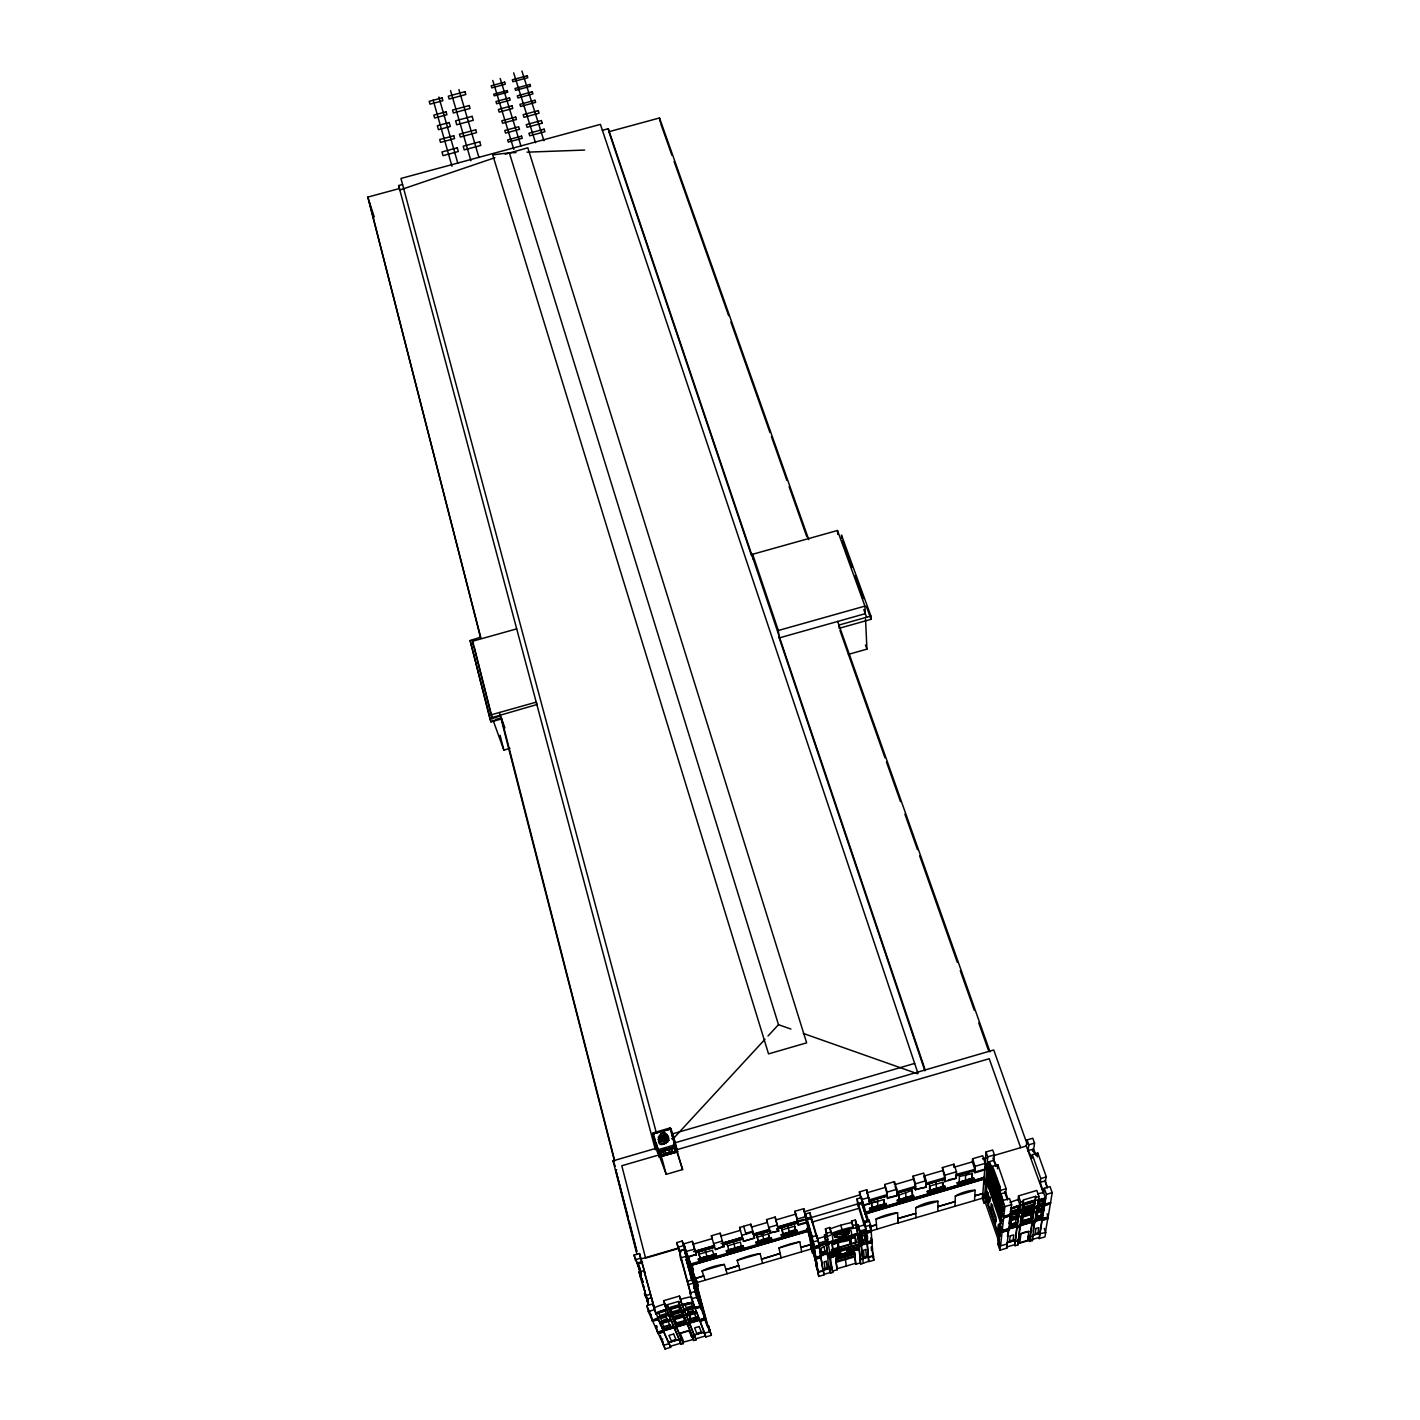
<?xml version="1.0" encoding="UTF-8"?>
<svg xmlns="http://www.w3.org/2000/svg" width="1420" height="1420" viewBox="0 0 1420 1420"><rect width="100%" height="100%" fill="white"/><g stroke="black" fill="none" stroke-linecap="round" stroke-linejoin="round"><path stroke-width="1.5" d="M927.242 1191.416L944.85 1186.232L927.242 1191.416L927.58 1192.694L945.205 1187.297L927.58 1192.694M929.976 1186.002L929.958 1191.557L942.915 1187.759L943.04 1182.168L929.976 1186.002L929.603 1184.83L929.567 1190.386L942.543 1186.587L942.614 1182.86M936.135 1182.913L936.437 1189.658M985.711 1184.014L983.971 1178.919L982.853 1193.439L974.741 1195.818L982.711 1193.723L982.356 1198.231L974.51 1200.539L975.096 1190.28L955.323 1196.084L955.003 1206.272L937.857 1211.313L937.928 1201.284A14.094 3.585 -17.5 0 0 915.722 1207.799L915.953 1217.756L898.079 1223.01L897.582 1212.769L876.016 1219.106L876.814 1229.258L870.779 1231.033M944.797 1178.245L942.347 1167.595L953.938 1164.205L956.494 1171.784L956.228 1178.281L944.708 1181.671L944.513 1179.132L925.946 1184.582L944.513 1179.132M944.548 1181.191L944.637 1177.766L926.018 1183.233L926.035 1186.641M944.708 1181.671L944.868 1175.192L942.347 1167.595M953.938 1164.205L953.832 1167.293L972.398 1161.862L972.576 1158.738L982.729 1155.756L986.793 1168.429L985.711 1182.15L987.557 1181.618C987.237 1159.856 992.296 1187.652 990.823 1191.167C993.609 1180.677 984.699 1172.228 989.19 1161.72L993.929 1160.318L994.408 1154.886L992.722 1150.005L986.03 1151.957L985.214 1162.572L986.882 1167.418L988.764 1166.85L992.119 1176.63L988.533 1167.311L986.563 1168.891L988.533 1167.311M956.068 1177.819L956.21 1174.375L974.848 1169.423M957.293 1182.824L973.623 1177.801L973.96 1179.079L957.63 1183.872L957.293 1182.824L973.623 1177.801M957.63 1183.872L957.293 1182.594M959.405 1177.357L959.157 1182.984L971.883 1179.257L972.221 1173.612L959.121 1176.541M968.742 1173.719L965.529 1174.659L965.511 1181.12M971.937 1172.778L971.883 1179.257M973.96 1179.079L957.648 1183.641M974.475 1172.405L974.883 1165.856L972.576 1158.738M985.214 1166.388L984.947 1169.849L974.635 1172.884L974.883 1165.856M985.835 1182.505L984.078 1177.393L985.32 1163.317L975.061 1166.335M985.48 1182.594L987.326 1182.061L987.202 1183.588L985.373 1184.12L983.74 1177.482L983.705 1179.257L865.135 1214.064M998.988 1237.157L985.693 1198.125L985.32 1202.598L983.989 1202.988L982.853 1193.439M986.882 1167.418L987.716 1156.856L986.03 1151.957M985.906 1197.681L987.095 1183.233L985.586 1183.677L984.45 1198.107L985.906 1197.681L999.343 1237.069M987.202 1180.18L988.125 1179.913L987.202 1180.18L990.823 1191.167M987.876 1173.559L987.947 1172.601M988.409 1166.956L986.793 1168.429M986.616 1198.178L987.166 1191.522L989.243 1197.628L988.675 1204.231L986.616 1198.178L987.752 1197.841L988.16 1192.853M992.544 1181.795L990.911 1182.274L990.432 1187.741L988.32 1181.564L988.781 1176.062M989.19 1171.163L991.107 1179.984L991.337 1177.411M989.491 1167.453L989.793 1163.85L991.959 1170.133L991.657 1173.719L989.491 1167.453L992.083 1166.69M989.829 1187.883L992.065 1187.262L989.935 1181.085L990.414 1175.582M988.444 1168.341C991.604 1169.175 991.195 1188.309 991.888 1179.097M991.764 1176.736L992.686 1166.281L997.834 1164.773L1006.141 1188.735L1005.733 1192.481A17.484 1.864 72.4 0 1 1007.756 1198.782M992.119 1176.63L992.686 1170.204A14.129 1.491 72.5 0 0 989.19 1161.72M990.006 1201.693L990.397 1197.291L989.243 1197.628M993.538 1168.784L1000.301 1187.244L998.934 1197.557L992.615 1179.204L992.686 1166.281M992.917 1180.215C989.491 1190.404 1002.662 1201.302 997.497 1211.739L991.373 1193.847L992.438 1185.718M992.26 1187.723L991.373 1193.847M999.289 1197.45L992.97 1179.115L993.201 1172.618M990.645 1210L991.231 1203.45L996.023 1217.49L995.402 1223.933L990.645 1210L992.243 1209.538L992.633 1205.154M997.852 1211.65L991.355 1192.321L992.296 1192.054L997.816 1208.491M993.237 1182.878L993.006 1185.487L999.023 1202.136L998.473 1207.461M993.556 1179.274L993.876 1175.707L999.201 1191.131L998.846 1194.646L993.556 1179.274L996.858 1178.298M999.023 1202.136L997.834 1202.474L997.319 1207.816L992.456 1193.617L992.935 1188.185M997.781 1205.438L993.609 1193.279L993.947 1189.658M997.461 1168.802L997.834 1164.773M996.911 1208.526L997.852 1208.26L992.296 1192.054M998.242 1200.752L998.491 1198.196M997.497 1211.739L998.278 1203.876L992.083 1185.824M992.562 1180.322C995.917 1179.736 1000.035 1215.609 999.023 1199.864M998.934 1197.557L1000.301 1187.244M1001.668 1223.916L998.455 1214.526L999.591 1206.574M1000.709 1204.568L1000.443 1207.16L1003.78 1216.585L1019.063 1211.153L1010.401 1213.709L1010.649 1215.769L1003.638 1217.827C999.716 1212.361 996.396 1187.777 1003.407 1210.727M999.786 1201.302L1003.053 1210.834C998.97 1203.361 1001.526 1195.107 999.946 1187.333M999.396 1208.544L998.455 1214.526M1003.745 1217.792L999.68 1205.687L999.982 1202.705M1003.514 1209.751L1000.283 1200.326L1000.922 1193.883L1005.733 1192.481M999.716 1236.589L997.692 1230.661L998.349 1224.271L1000.39 1230.235L999.716 1236.589L1000.851 1236.252M999.485 1213.337L998.58 1213.39L1001.153 1221.182L1002.076 1220.916L999.485 1213.337L998.544 1213.603M1001.739 1220.703L999.662 1214.668L1000.212 1209.379M1003.177 1207.213L1001.064 1201.089L1001.419 1197.61L1003.532 1203.769M1000.177 1234.282L998.828 1230.323L999.502 1223.933M1019.88 1225.549L1018.033 1244.825L1014.981 1245.731L1015.176 1240.423L1006.975 1242.837L1006.833 1248.127L999.893 1250.186L997.763 1243.92L998.207 1239.66L999.698 1239.216M1020.572 1225.14L1017.43 1226.063L1018.175 1217.206L1017.164 1224.963L1008.661 1227.466L1008.945 1230.217L1002.058 1232.24L1000.142 1224.359M1000.07 1226.046L998.633 1239.784L1000.621 1245.606L1004.863 1206.592L1002.751 1200.486L1000.23 1224.59M1001.153 1221.182L1002.112 1220.685L999.502 1213.106M999.893 1250.186L1000.355 1245.944L985.32 1202.598M1007.472 1236.767L1008.377 1228.939L1008.945 1230.217M1008.999 1223.632L1009.46 1219.762M1010.081 1214.473L1018.85 1211.899L1019.311 1213.212L1022.276 1212.343L1021.814 1211.011L1034.044 1207.426L1034.505 1208.739L1037.363 1207.905L1038.996 1196.545L1036.848 1190.457L1018.548 1195.853L1020.66 1201.941L1018.655 1217.401L1009.939 1219.975L1009.904 1215.946M1010.277 1211.881L1011.075 1208.367A28.613 6.887 -18 0 1 1020.021 1205.172L1019.933 1205.846M1006.833 1248.127L1006.975 1242.837M1010.401 1213.709L1010.454 1215.555L1003.674 1217.561M1010.951 1208.402L1010.987 1209.13A19.773 4.775 -18 0 1 1020.075 1205.793M1010.454 1214.615L1011.626 1204.604L1009.514 1198.498L1001.064 1201.089M1008.75 1230.004L1007.135 1243.689L1006.78 1242.642L1015.211 1240.157L1017.128 1225.229M1008.928 1228.566L1010.561 1214.579M1011.2 1212.076L1011.306 1207.799L1011.2 1212.076L1018.229 1210.017L1018.672 1206.574L1011.608 1208.651M1010.135 1224.537L1016.454 1222.673L1010.135 1224.537L1010.401 1225.602L1016.755 1223.507L1010.401 1225.602M1011.075 1217.899L1011.253 1214.987L1011.075 1217.899L1016.631 1216.265L1016.827 1213.354L1013.117 1214.455M1010.543 1224.839L1011.164 1219.602L1010.667 1225.194L1015.46 1223.774L1016.116 1218.537L1011.288 1219.957M1018.548 1195.853L1018.069 1199.563L1020.181 1205.633M1016.631 1216.265L1016.827 1213.354M1018.229 1210.017L1018.371 1205.722M1047.179 1188.007A13.739 1.686 72.1 0 0 1045.049 1181.333L1046.327 1176.914L1037.807 1153.04L1032.304 1154.655L1040.789 1178.547L1040.203 1182.345A13.401 1.615 72.2 0 1 1043.451 1193.279L1026.287 1145.993L1027.068 1139.923L1032.802 1138.254L1034.541 1143.118L1033.352 1151.709M1018.655 1217.401L1018.85 1211.899M1014.981 1245.731L1015.211 1240.157M1015.566 1241.204L1017.164 1224.963M1028.009 1150.839L1028.808 1144.804L1027.068 1139.923M1020.341 1222.158L1021.122 1216.336L1020.447 1225.158M1021.903 1211.26L1022.702 1204.355A27.299 6.585 -18 0 1 1025.79 1203.308M1018.033 1244.825L1018.246 1239.518L1020.341 1238.897L1018.051 1239.323M1018.406 1240.37L1020.252 1226.614M1022.329 1211.118L1023.287 1199.971L1035.712 1196.314L1033.76 1212.964L1021.601 1216.532L1022.205 1212.094L1019.24 1212.982M1022.276 1212.343L1021.956 1210.035L1034.186 1206.432L1035.056 1200.734A27.299 6.585 -18 0 0 1032.003 1201.48M1023.447 1208.509L1023.518 1203.681L1023.447 1208.509L1033.334 1205.615L1033.867 1201.977L1023.944 1204.906M1000.035 1224.395L1002.218 1230.803L1016.986 1226.401L1017.323 1227.75L1020.447 1226.827L1020.163 1224.342L1032.162 1220.792M1021.672 1221.147L1031.612 1218.218L1021.672 1221.147L1021.938 1222.194L1031.879 1219.265L1031.612 1218.218M1021.938 1222.194L1031.914 1219.052M1023.518 1211.775L1023.163 1214.348L1032.02 1211.739L1032.393 1209.166L1023.518 1211.775L1023.181 1210.816M1022.897 1216.549L1022.187 1221.803L1022.737 1216.07L1031.559 1213.461M1027.654 1240.352L1028.843 1231.424L1020.927 1233.749L1019.826 1242.66L1027.654 1240.352L1028.115 1236.341L1029.784 1235.861L1030.157 1236.891M1033.103 1149.756A14.306 1.757 72.2 0 1 1035.198 1153.945A14.306 1.757 72.2 0 0 1032.997 1149.383L1028.062 1150.395A13.987 1.686 72.2 0 1 1031.772 1158.56L1032.304 1154.655M1037.239 1156.945L1037.807 1153.04M1031.31 1215.218L1030.956 1219.212L1031.736 1213.94M1044.232 1228.389L1045.706 1232.56L1032.535 1235.045L1032.429 1240.565L1029.482 1241.453L1033.245 1212.769M1033.76 1212.964L1034.044 1207.426M1022.915 1204.959A27.299 6.567 -18 0 1 1035.269 1201.338L1035.712 1196.314M1029.482 1241.453L1033.618 1213.834L1021.495 1217.419M1034.505 1208.739L1034.186 1206.432M1034.861 1207.444L1035.003 1206.467M1035.144 1208.278L1035.304 1207.302M1033.139 1231.087L1034.665 1221.2L1032.908 1236.092M1035.269 1220.792L1036.085 1211.917L1035.269 1220.792L1032.34 1221.661L1032.074 1220.561L1020.075 1224.093M1043.043 1198.551A15.141 3.656 -18.1 0 1 1045.226 1198.214L1043.86 1209.982L1036.6 1212.112L1036.671 1208.065M1037.345 1203.663L1038.783 1199.776A25.027 6.035 -18.1 0 1 1045.581 1198.267L1043.558 1192.569L1044.25 1188.292L1050.037 1186.587L1052.202 1192.658L1048.12 1217.277M1032.429 1240.565L1032.731 1235.24L1039.511 1233.234M1031.825 1222.301L1032.198 1223.348L1035.233 1222.46L1035.091 1219.94L1042.014 1217.899M1037.7 1200.663A15.141 3.656 -18.1 0 1 1045.475 1198.924L1037.008 1200.291L1038.428 1200.273M1036.6 1212.112L1037.292 1207.657L1034.434 1208.491M1035.233 1222.46L1035.091 1219.94M1036.227 1216.851L1041.943 1215.165L1036.227 1216.851L1036.476 1217.916L1042.209 1216.23L1041.943 1215.165M1038.286 1204.142L1038.854 1200.468L1044.108 1198.924L1043.522 1202.598L1038.286 1204.142L1037.7 1202.456L1042.919 1200.912L1043.522 1202.598M1036.476 1217.916L1042.244 1215.999M1037.523 1211.58L1036.902 1217.455L1037.736 1212.183C1046.7 1204.107 1037.736 1225.282 1041.836 1210.958M1038.854 1207.266L1042.528 1206.183L1042.102 1208.757L1038.446 1209.84L1038.677 1206.787M1045.173 1181.298L1045.244 1180.872A13.401 1.651 72.1 0 1 1047.356 1187.439M1042.102 1208.757L1042.351 1205.704M1044.091 1204.462L1044.25 1203.468M1045.706 1232.56L1044.96 1236.873L1039.174 1238.577L1043.327 1209.787M1039.174 1238.577L1046.416 1194.362L1044.25 1188.292M668.856 1140.331C662.128 1116.067 649.561 1157.211 668.856 1140.331A5.84 1.455 18.5 0 0 663.104 1137.58A5.857 0.923 41.2 0 0 659.27 1135.414M1045.404 1232.4L1047.782 1218.502L1042.067 1220.188M1047.161 1213.834L1048.102 1218.662L1042.156 1220.419L1041.694 1219.123M663.016 1133.355L664.028 1144.307M673.612 1138.307L764.99 1039.28M767.989 1036.032L778.479 1024.672L509.336 152.81L492.704 154.869L768.539 1053.889L806.649 1042.848L527.832 147.786L505.2 154.212M847.172 1232.365L842.255 1234.761M842.521 1234.548L846.817 1232.329M399.819 190.014L494.87 157.726M501.615 718.91L491 721.892L490.024 719.212L470.127 640.526L480.439 637.26L367.798 197.114L399.535 188.505L398.647 185.559L402.57 184.493M490.024 719.212L500.55 715.875L504.881 727.874M1038.304 1199.9L1037.345 1200.202L1038.197 1200.557M864.922 1239.411L865.259 1240.494L864.46 1234.175L864.922 1239.411L862.472 1240.139L861.976 1234.903L862.81 1241.204M821.807 1252.582L825.641 1251.233L825.89 1252.156L822.02 1253.292L821.772 1252.369L822.02 1253.292M856.846 1242.038L831.446 1249.511L831.729 1250.558L856.863 1242.269M865.916 1239.376L861.94 1240.547L862.206 1241.595L865.934 1239.589M695.143 1289.892L696.102 1289.626L697.575 1293.656L696.616 1293.939L699.882 1305.885M824.878 1251.854C821.009 1255.955 819.34 1245.642 824.239 1247.186M834.623 1248.979L838.279 1248.428L837.303 1240.867M821.985 1253.079L825.89 1252.156M660.318 1335.492L663.548 1345.059L648.301 1311.53L646.792 1305.637L652.419 1303.986L663.087 1330.505M659.821 1323.156L670.861 1319.908L663.69 1300.667L679.452 1296.034L682.47 1305.459A13.135 3.195 -16.1 0 1 693.191 1303.01M697.362 1291.348L696.688 1288.046M827.824 1255.262L829.972 1254.623L831.889 1267.794L818.151 1271.841L811.264 1243.849L815.95 1259.132L821.168 1257.605L820.547 1255.298L827.558 1253.239L825.872 1242.642L826.138 1244.239M859.047 1246.458L861.567 1245.713L861.017 1243.405L866.91 1241.666L865.916 1231.14L860.165 1232.826M829.67 1252.884L858.692 1244.346L858.993 1246.76L846.568 1250.417M861.088 1243.636L866.981 1241.896M815.612 1257.41L820.849 1255.866M827.629 1253.86L829.777 1253.239L828.268 1243.494L828.677 1244.417L826.387 1245.091L826.085 1244.133M828.126 1242.251L857.609 1233.59L858.922 1244.666L861.319 1243.956M866.91 1241.666L871.862 1240.849L871.223 1231.903M820.955 1256.221L815.719 1257.765L818.151 1271.841M820.955 1257.286L823.032 1270.403L820.778 1256.682C835.972 1243.725 828.41 1291.028 827.736 1254.233L829.99 1253.558L829.599 1252.635L858.727 1244.08L860.396 1259.398L873.052 1255.67L871.969 1242.269L867.105 1243.707M858.905 1245.056L861.425 1244.31M867.229 1243.671L868.401 1257.037L867.087 1242.642L872.199 1241.151L871.099 1237.601M829.866 1254.268L859.047 1246.068M815.843 1258.777L821.062 1257.25M858.94 1246.103L861.461 1245.358M829.99 1253.558L830.203 1254.943L827.949 1255.617L827.487 1253.399M872.199 1241.151L872.306 1242.553L861.23 1245.038C854.272 1232.968 870.407 1224.874 867.105 1242.251M663.69 1300.667L666.761 1310.021A16.72 4.065 -16 0 0 655.898 1314.103L654.123 1307.856A23.341 5.716 -16 0 1 664.862 1303.915L666.264 1308.619L664.915 1305.424M680.712 1299.247L680.89 1299.211A24.974 6.106 -16.1 0 1 691.416 1296.726L695.108 1308.69L701.231 1306.897M840.338 1252.245L830.15 1255.883L840.516 1252.831M848.823 1250.399L859.189 1247.346L858.763 1245.517M697.522 1295.342L698.462 1295.058M697.593 1295.537L698.889 1295.164L697.184 1290.46L698.427 1295.306M667.151 1304.767L678.423 1301.448L679.718 1304.678A26.998 6.55 -16 0 0 668.5 1307.98L667.151 1304.767L673.08 1319.286L684.103 1316.038L678.423 1301.448M696.421 1296.495L697.397 1296.211L694.007 1284.141M838.492 1254.57L830.398 1257.587L844.882 1253.327M846.764 1252.138L857.112 1249.085M841.598 1253.931L840.924 1255.156L848.805 1252.831L847.935 1247.505L848.042 1248.659M847.634 1252.156L848.805 1252.831M846.959 1252.724L859.348 1249.068M648.301 1311.53L653.928 1309.879M665.199 1306.56L667.453 1305.903M678.724 1302.584L680.996 1301.909L686.322 1315.399L696.652 1312.346L696.35 1311.246L686.037 1314.281L682.292 1304.838A13.135 3.195 -16.1 0 1 684.12 1304.252M699.794 1321.079L705.332 1319.446L709.716 1331.445L695.587 1291.277L689.978 1292.928L691.54 1298.803L697.167 1297.152L704.87 1318.186L699.332 1319.819M1004.863 1206.592L1011.626 1204.604M1020.66 1201.941L1023.678 1201.054M1036.085 1197.415L1038.996 1196.545M1046.416 1194.362L1052.202 1192.658M836.327 1256.789L853.42 1251.694L853.793 1253.895L846.551 1256.025L846.16 1253.842L846.551 1256.025M837.498 1256.753L854.343 1251.783L855.87 1264.226L860.36 1262.895L859.171 1248.482M846.373 1254.534L853.633 1252.405M836.54 1258.297L844.367 1256.008L844.172 1254.481L844.545 1256.593L836.717 1258.901L836.504 1257.374L845.734 1254.712L845.237 1252.972M846.338 1255.315L853.58 1253.185L853.42 1251.694M1035.144 1200.077L1035.482 1200.645A34.24 8.254 -18 0 0 1023.004 1204.32M1003.159 1209.858L1001.508 1211.295M655.507 1313.216A23.377 5.662 -16 0 1 666.246 1309.293L666.424 1309.24M682.132 1304.607L682.292 1304.572A25.01 6.071 -16.1 0 1 692.836 1302.087M854.591 1253.984L835.688 1259.54L836.327 1262.256L855.195 1256.7L854.343 1251.783A12.94 3.177 -17 0 0 849.994 1252.209M1003.603 1210L1001.703 1210.55L1001.419 1214.153L999.662 1214.668M698.356 1300.951L699.243 1299.744L698.107 1300.33M699.137 1300.986L697.859 1300.4L699.776 1299.886M824.044 1274.858L823.263 1270.332L824.044 1274.858L818.736 1276.42L816.819 1266.533M699.403 1301.572L700.344 1301.288L697.806 1294.312M836.185 1261.191L855.088 1255.617M1023.021 1207.319L1032.908 1204.408L1033.334 1205.615M1010.916 1211.242L1017.927 1209.166M651.106 1315.133L650.573 1314.192L652.525 1321.239L658.312 1319.535L657.46 1317.369L668.572 1314.103L673.985 1327.292M1020.873 1210.355L1010.081 1213.532L1010.649 1215.769M1037.062 1205.598L1050.463 1202.846M668.518 1314.388L657.655 1317.582L658.01 1318.417M670.861 1313.695L681.848 1310.447M694.486 1306.737L684.209 1309.755L684.671 1310.571M699.634 1305.246L700.592 1304.962M1022.027 1210.284L1034.275 1206.68L1019.365 1212.005M1037.15 1205.829L1050.782 1203.006L1044.552 1205.775L1044.197 1204.426L1036.902 1206.574M671.145 1314.281L681.156 1311.299L682.452 1314.849L673.843 1317.387L672.512 1313.855L673.843 1317.387M684.476 1310.358L694.859 1307.305M652.082 1320.156L700.379 1305.938M700.788 1305.814L702.456 1310.411M822.854 1269.817L829.724 1267.794M830.416 1272.977C829.937 1261.599 827.771 1276.402 832.83 1272.267L831.889 1267.794M861.336 1245.393L863.271 1263.303L860.715 1264.048L860.307 1259.93L868.206 1256.451M1034.576 1207.515L1044.179 1204.71M652.153 1320.405L657.939 1318.701M695.108 1308.69L694.433 1306.489L684.138 1309.506L684.955 1311.689L682.487 1312.417L681.902 1310.163L670.79 1313.447L671.625 1315.612L669.175 1316.34L668.572 1314.103L668.82 1315.488L671.269 1314.778M668.5 1307.98L669.033 1309.524A17.217 4.189 -16 0 1 680.233 1306.222L682.15 1311.565L684.617 1310.837M694.788 1307.856L700.93 1306.045M1003.745 1216.869L1010.774 1214.792M1022.418 1211.367L1019.453 1212.236L1019.72 1205.243L1020.093 1206.325M1034.665 1207.763L1037.523 1206.911M672.725 1314.725L681.387 1312.169L682.452 1314.849M692.463 1308.832L687.422 1310.323L688.505 1313.074L693.528 1311.601L693.262 1310.607L688.238 1312.08L687.156 1309.329M652.579 1320.955L658.117 1319.322M682.541 1312.133L684.777 1311.476M695.161 1308.406L700.681 1306.791M1044.587 1205.509L1050.303 1203.823M818.736 1276.42L818.044 1272.373L823.405 1270.793M829.812 1268.912L832.244 1268.184M873.531 1256.025L873.868 1260.179L868.791 1261.688L868.419 1257.534L873.531 1256.025L872.377 1252.333M1011.377 1215.36L1016.951 1213.709M1022.826 1213.39L1031.683 1210.781L1032.02 1211.739M673.612 1316.517L682.239 1313.997M700.539 1308.743C704.018 1308.193 699.616 1309.826 700.433 1306.649M832.83 1272.267L832.493 1271.113L837.232 1269.711L836.948 1268.788L855.585 1263.285L854.698 1255.049M1010.951 1217.543L1016.507 1215.91M1041.943 1208.278L1038.446 1209.84M661.862 1321.186L667.063 1318.861L661.862 1321.186L660.708 1318.559L666.122 1316.979L667.258 1319.588M1009.567 1218.892L1018.282 1216.319M1033.387 1211.881L1021.229 1215.467L1021.601 1216.532M1036.227 1211.047L1043.469 1208.899M657.46 1317.369L659.608 1322.286L670.63 1319.038M669.707 1308.423A17.217 4.189 -16 0 0 668.838 1308.761L672.778 1318.186L683.801 1314.938L687.209 1323.866M661.667 1322.18L665.341 1321.097M823.902 1274.397L830.274 1272.515M868.419 1257.534L868.649 1261.208L863.271 1263.303M1025.151 1215.147L1031.222 1213.354M1037.896 1211.384L1041.517 1210.319M671.145 1320.582L660.122 1323.831L659.608 1322.286M672.778 1318.186L673.346 1319.925L684.351 1316.677M696.883 1312.985L686.57 1316.038L689.25 1322.783L686.286 1314.92M1009.833 1220.845L1018.548 1218.271M1036.458 1212.999L1043.718 1210.869M705.403 1318.293L657.602 1332.386L656.04 1326.28L657.14 1326.085M702.403 1312.755L703.805 1312.329M656.608 1327.522L656.04 1326.28M663.069 1326.83L670.542 1324.629M675.902 1323.884L685.381 1321.097M689.428 1319.056L697.007 1316.837M685.221 1320.494L675.672 1323.12M663.229 1327.434L670.772 1325.41M689.587 1319.677L697.238 1317.6M659.838 1322.712L662.803 1329.404L673.701 1326.191L670.861 1319.464M684.067 1315.577L686.765 1322.34L675.867 1325.552L676.346 1326.848M688.948 1321.683L699.155 1318.683L697.238 1313.589M997.692 1230.661L998.828 1230.323M1034.896 1219.744L1042.049 1217.632M673.772 1326.44L662.874 1329.635L663.53 1330.842M675.938 1325.783L686.818 1322.588M689.019 1321.931L699.101 1318.967M1008.75 1227.696L1017.252 1225.194M663.211 1330.469L657.531 1332.138L658.17 1333.611L663.814 1331.942L663.353 1330.646L670.666 1347.331L665.039 1349L661.844 1339.38L662.767 1339.113M673.861 1327.327L676.275 1326.617M686.925 1323.476L689.357 1322.748M1002.147 1230.554L1009.034 1228.531M1042.315 1218.715L1048.031 1217.029M1017.501 1226.294L1031.861 1222.016L1032.233 1223.081M1041.819 1219.088L1032.411 1221.892L1032.038 1220.827M1048.351 1217.206L1042.386 1218.964L1041.943 1217.668M663.424 1330.877L674.287 1327.682L673.648 1326.457M676.452 1327.043L687.333 1323.831M1008.573 1229.152L1017.057 1226.649M1020.093 1225.762L1031.949 1222.265M1034.754 1221.431L1041.783 1219.354M658.099 1333.362L663.761 1331.694M676.808 1327.86L674.394 1328.57L679.523 1340.356M687.44 1324.718L689.854 1324.008M1001.987 1232.01L1008.857 1229.968M1017.235 1227.501L1020.376 1226.578M1032.109 1223.117L1035.144 1222.229M673.701 1326.191L674.465 1328.818L676.861 1328.108L676.399 1326.795M686.765 1322.34L687.493 1324.966L689.925 1324.256L689.144 1321.896L689.641 1323.156L699.581 1320.227L691.54 1298.803M699.03 1318.718L699.865 1321.328L705.864 1319.553M692.356 1339.663L683.837 1342.042L680.233 1333.433L688.86 1330.895L693.723 1340.533L696.084 1339.841L694.344 1335.066L704.089 1332.191L705.758 1336.983L711.384 1335.315L708.42 1325.641L707.497 1325.925L695.96 1282.793L696.883 1282.508L698.303 1286.502L697.397 1286.769L695.96 1282.793M997.763 1243.92L999.236 1243.476M708.882 1329.67L709.787 1329.404M668.589 1342.415L679.239 1339.273L674.234 1327.434L674.465 1328.818M690.883 1335.971L692.019 1335.51L687.262 1323.6L687.493 1324.966M689.446 1322.943L694.167 1334.871L704.142 1331.924L704.427 1333.007M1028.204 1236.571L1033.103 1236.287M663.389 1345.361L669.051 1343.693M673.044 1318.825L683.055 1342.397L683.357 1343.586L681.014 1344.278L679.47 1340.622L682.328 1338.492M691.93 1335.652L692.25 1336.859L694.628 1336.149L696.084 1339.841M704.373 1333.274L710.018 1331.605L711.384 1335.315M1000.355 1245.944L1007.33 1243.884M1015.531 1241.47L1018.601 1240.565M680.748 1343.213L679.186 1339.539L668.767 1342.61L670.382 1346.266L680.748 1343.213L681.014 1344.278M695.8 1338.776L705.474 1335.918L705.758 1336.983M1006.478 1247.097L1014.625 1244.683M1017.678 1243.778L1029.127 1240.406M1032.074 1239.536L1038.819 1237.548M639.16 1269.036L633.941 1255.173L639.479 1253.541L654.567 1308.867L643.863 1270.598L638.894 1272.054L642.87 1282.402M679.807 1252.564L676.63 1242.642L682.186 1241.027L686.375 1251.251L685.558 1250.47M860.84 1198.728L859.384 1191.93L866.768 1189.765L869.661 1203.681L862.33 1205.846M887.305 1195.107L884.713 1184.493L894.387 1181.671L896.819 1189.285L897.085 1195.64L887.482 1198.462L887.163 1195.959L869.306 1201.214L887.163 1195.959M915.545 1186.818L913.024 1176.186L923.674 1173.08L926.177 1180.659L926.177 1187.102L915.368 1189.498L926.177 1187.102M701.09 1308.725L683.801 1243.867L692.339 1241.346L695.232 1251.269L714.207 1245.713L711.384 1235.773L720.135 1233.199L720.987 1236.039L740.477 1230.323L739.713 1227.466M740.352 1230.359L739.589 1227.501L750.843 1224.2L753.594 1234.282L769.427 1230.093M750.843 1224.2L751.553 1227.075L767.244 1222.46L766.587 1219.585L775.178 1217.064L778.746 1230.962L770.048 1232.862L778.746 1230.962M806.347 1219.443L797.791 1221.963L794.952 1211.278L803.773 1208.686L808.211 1229.471M635.13 1259.824L640.686 1258.191L645.354 1274.042L643.863 1270.598M677.872 1247.293L683.41 1245.659L687.369 1256.931M987.716 1156.856L994.408 1154.886M1028.808 1144.804L1034.541 1143.118M641.734 1258.759L678.582 1247.949L690.759 1293.78M859.65 1194.912L804.323 1211.775L805.708 1217.082M869.395 1200.361L867.016 1192.764L884.891 1187.51M913.095 1179.239L894.511 1184.688L894.387 1181.671M942.276 1170.683L923.692 1176.133L926.177 1183.712M982.498 1158.897L986.74 1157.655M993.112 1155.774L1026.287 1145.993M678.6 1248.464L645.585 1258.138L621.8 1165.749L660.034 1154.62M693.315 1244.151L712.272 1238.595L711.384 1235.773M777.982 1227.59L775.799 1219.957L795.502 1214.189M636.604 1263.214L642.142 1261.581M679.133 1250.736L684.653 1249.121M806.187 1217.295L805.601 1213.958L809.986 1212.662L812.116 1222.07L858.976 1208.313L857.13 1198.835L861.478 1197.557L868.649 1221.573M640.225 1272.728L638.041 1263.977L642.603 1262.646M637.633 1264.528L641.308 1273.9L640.118 1269.303M985.214 1162.572L986.563 1168.891M745.695 1233.288L752.813 1231.193L754.57 1238.045L743.405 1241.329L741.79 1235.347L753.061 1232.045M862.029 1202.527L861.762 1199.563L869.164 1197.397M887.482 1198.462L887.145 1192.108L896.819 1189.285M915.598 1190.208L915.509 1183.801L926.177 1180.659M944.868 1175.192L956.494 1171.784M777.45 1224.892L768.841 1227.412L770.226 1233.465M806.169 1218.857L806.915 1222.691L798.377 1225.194L797.259 1219.07L805.85 1216.549M1032.411 1150.874L1033.476 1150.555M722.904 1243.015L742.5 1237.92M811.601 1238.08L810.731 1232.862L811.033 1238.258L812.595 1238.045L806.915 1218.36L811.299 1217.082M858.496 1203.237L862.863 1201.959M887.163 1194.628L869.253 1199.882L869.519 1203.219M896.925 1195.178L896.801 1191.806L915.403 1186.357L915.456 1189.729M777.876 1227.146L797.614 1221.36L798.377 1225.194M816.944 1238.258L810.802 1217.685L857.609 1203.947L857.13 1198.835M638.805 1269.125L639.763 1268.859M685.132 1252.28L686.783 1255.049M807.163 1219.762L811.53 1218.466L816.979 1236.749L816.766 1235.4L811.654 1236.891L812.471 1241.772M862.987 1203.379L858.621 1204.657L864.283 1222.851L869.129 1221.431L869.004 1220.046L864.159 1221.466L864.602 1226.454L857.609 1203.947M638.876 1269.373L640.189 1268.983M722.727 1244.79L743.405 1238.719M753.896 1235.649L770.705 1230.714M776.988 1228.868L797.987 1222.709M690.812 1294.419L680.695 1257.889L687.599 1255.83L696.581 1282.349L695.676 1282.615L688.629 1260.197L687.688 1260.463M861.993 1205.172L869.661 1203.681M871.862 1207.852L871.436 1202.403L877.737 1201.338M889.186 1197.184L897.085 1195.64M948.311 1179.825L956.228 1178.281M976.463 1171.571L984.734 1169.139M686.428 1257.215L687.848 1256.789L686.037 1250.328M798.217 1224.59L806.737 1222.087M871.667 1203.113L883.808 1199.545L884.145 1205.012L872.075 1208.544L871.436 1202.403M899.162 1195.036L912.101 1190.351L912.474 1196.687L899.375 1200.539L898.913 1194.22L899.375 1200.539M698.889 1254.268L712.432 1250.292L714.047 1255.404L700.628 1259.345L698.569 1253.079L700.628 1259.345M715.396 1249.547L723.88 1246.281L715.396 1249.547L713.532 1243.636L722.301 1241.062L724.076 1246.991M757.25 1237.139L768.397 1233.873L769.604 1239.092L758.528 1242.34L756.878 1235.844L758.528 1242.34M782.154 1229.844L794.827 1226.117L795.821 1231.389L783.254 1235.081L781.816 1228.655L783.254 1235.081M691.842 1279.899L686.037 1259.416L687.014 1259.132M686.57 1258.493L687.067 1260.374L687.422 1259.256M808.317 1224.768L808.637 1230.217L808.317 1224.768L810.128 1230.838M639.71 1275.284L646.544 1297.454A24.406 0.959 75.1 0 1 646.118 1295.874M687.937 1261.155L688.629 1260.197M794.667 1226.223L795.342 1229.738L789.058 1231.584L789.538 1233.234M758.156 1241.044L769.161 1237.548L768.362 1234.069M869.519 1208.349L886.133 1203.486L886.471 1204.764L869.856 1209.627L869.519 1208.349L886.133 1203.486M897.245 1200.219L913.486 1195.445L913.823 1196.723L897.582 1201.497L897.245 1200.219L913.486 1195.445M700.308 1258.156L707.018 1256.185L707.337 1257.374M728.797 1249.795L741.4 1246.085L741.719 1247.275L729.117 1250.967L727.288 1244.648L727.626 1245.837L740.317 1242.109L741.719 1247.275M782.899 1233.909L789.183 1232.063L788.135 1226.791M698.25 1259.079L716.088 1254.073L698.25 1259.079L698.675 1260.605L716.443 1255.386L716.035 1253.86M726.721 1252.369L726.294 1250.842L743.121 1245.908L743.547 1247.434L726.721 1252.369L743.547 1247.434M756.008 1242.127L771.291 1237.636L771.717 1239.163L756.434 1243.654L756.008 1242.127L771.291 1237.636M781.178 1234.743L796.797 1230.164L797.206 1231.672L781.586 1236.252L781.178 1234.743L796.797 1230.164M686.037 1259.416L687.298 1262.895L688.274 1262.611L690.404 1270.758M808.122 1228.087L807.11 1228.619L808.122 1228.087L814.228 1248.766L819.517 1247.221L818.63 1243.174L825.765 1241.08L824.487 1234.885L826.245 1234.353L825.446 1228.779L829.795 1227.483L831.357 1233.447A30.885 7.792 -17 0 1 853.047 1227.057L852.887 1225.584L856.757 1224.448L855.39 1219.975L851.521 1221.111L853.047 1227.057M864.816 1212.414L984.078 1177.393M865.011 1212.609L983.811 1177.73M685.683 1250.896L687.919 1257.357L696.297 1254.375L688.238 1256.611L690.865 1263.942L807.98 1229.543L814.547 1251.41M689.587 1265.522L687.067 1260.374M864.94 1213.869L983.616 1179.026L985.373 1184.12M991.657 1177.677L988.675 1167.879M689.907 1266.427L688.966 1266.711L685.079 1252.546L686.144 1255.475M689.871 1266.711L690.883 1266.64L705.403 1319.695M689.712 1269.515L690.653 1269.231L692.161 1273.385L701.214 1307.838M988.32 1181.564L989.935 1181.085M690.812 1269.391L692.907 1268.77L693.404 1270.119L690.475 1270.882L686.197 1255.227M811.796 1235.595L811.849 1241.044M690.706 1271.557L691.664 1271.273M856.757 1224.448L857.644 1233.305L828.233 1242.606L826.777 1233.252L831.144 1231.974M992.154 1184.883L998.721 1202.846M692.161 1273.385L691.203 1273.669L695.693 1290.478M695.516 1278.337L703.752 1275.906L695.8 1278.497L697.238 1282.508L705.19 1280.166L702.048 1270.989A18.495 4.686 -16.3 0 1 724.324 1264.439L727.164 1273.705L739.927 1269.941L737.193 1260.339L760.144 1253.611L762.558 1263.303L781.124 1257.836L778.959 1248.02L799.815 1241.896L801.679 1251.783L811.21 1248.979L810.5 1244.79L800.827 1247.381L810.767 1244.452L808.459 1230.909L690.883 1265.433L808.299 1231.211L808.051 1229.773M915.722 1207.799L937.928 1201.284M702.048 1270.989L724.324 1264.439M860.271 1233.199L857.716 1233.944L855.958 1225.638L858.284 1224.945L860.307 1234.335L866.164 1232.613M692.108 1275.089L693.12 1275.018L692.179 1275.302M824.736 1236.554L817.299 1238.737L818.808 1243.778M860.005 1231.672L858.461 1226.649L864.46 1224.874L866.022 1229.915M690.599 1276.509L691.575 1276.225L694.859 1285.26L693.741 1285.65M806.223 1219.034L812.577 1243.263L813.181 1241.559M813.962 1246.813L813.163 1241.967L818.275 1240.459L816.766 1235.4M830.363 1242.873L857.804 1234.796L857.982 1235.791L860.538 1235.045L859.828 1231.069L865.827 1229.312L866.147 1231.459L865.721 1226.525L870.584 1225.087L869.004 1220.046M834.871 1236.82L837.498 1236.057M847.261 1233.181L849.409 1232.56A7.579 1.917 -17 0 0 838.315 1234.069A7.579 1.917 -17 0 0 838.705 1237.423A7.579 1.917 -17 0 0 849.409 1232.56M870.247 1226.525L876.424 1224.715L870.442 1226.72M693.315 1278.745L694.256 1278.461M824.487 1234.885L826.174 1243.21L825.694 1240.015L827.771 1239.411L826.245 1234.353M857.52 1230.678L859.846 1229.986M897.901 1218.662L915.882 1213.372L897.813 1218.431L898.079 1223.01M648.07 1302.708L644.733 1293.425M686.925 1281.408L692.8 1279.615L690.794 1272.213M693.297 1279.544L694.238 1279.26M693.368 1279.757L694.309 1279.473M692.019 1280.414L692.995 1280.13L690.972 1272.675M1000.958 1190.262L1006.141 1188.735M1040.789 1178.547L1046.327 1176.914M644.911 1295.679L649.987 1294.543M694.984 1281.213L694.043 1281.497L692.747 1277.911M818.896 1244.825L825.996 1242.606M859.97 1232.631L865.969 1230.856M992.456 1193.617L993.609 1193.279M813.855 1246.849L819.162 1245.269M826.049 1243.245L828.357 1242.571M866.04 1231.495L870.975 1230.039L870.584 1225.087M814.352 1248.57L813.447 1243.139L815.808 1257.339L813.962 1247.204L819.269 1245.642M826.156 1243.618L828.25 1242.216L828.463 1243.689M858.922 1244.666L857.822 1234.299L860.396 1233.554M866.147 1231.868L871.33 1230.341L869.626 1224.839M898.008 1222.78L876.814 1229.258M688.15 1284.692L693.723 1283.059M826.209 1244.097L819.145 1246.298L820.547 1255.298M828.339 1243.725L857.751 1235.081M695.179 1283.183L692.41 1274.059M807.075 1228.406L813.021 1248.535L817.601 1247.381M819.304 1246.884L820.92 1256.771M826.28 1244.719L828.57 1244.044M857.875 1235.435L860.431 1234.69M866.164 1233.004L869.501 1232.027M812.897 1253.399L810.767 1244.452M984.344 1198.515L986.03 1198.019M1040.203 1182.345L1045.723 1180.73M835.688 1243.299L832.138 1244.328L832.865 1249.494M838.137 1242.447C869.164 1237.654 831.41 1237.423 838.812 1247.612M852.018 1238.364C858.763 1232.933 855.213 1252.014 855.195 1237.423M855.372 1238.027C845.077 1235.063 854.112 1254.819 850.349 1237.033M862.313 1235.986L864.78 1235.258M694.22 1286.413L695.179 1286.13L696.652 1290.194M998.81 1198.48L993.609 1182.221M659.625 1156.679L653.147 1132.876L670.027 1127.959L670.542 1129.574M676.204 1147.537L657.744 1152.898L652.65 1133.888L671.128 1128.847L664.098 1130.888M659.892 1132.113L652.65 1133.888M672.246 1133.551L670.63 1129.876M672.636 1133.852L914.64 1063.42M671.642 1138.733L673.133 1138.307M636.817 1253.913L613.032 1160.85L657.691 1147.839M674.713 1142.887L993.734 1049.983L1027.121 1144.076M673.328 1144.981L674.819 1144.538L673.666 1140.952M657.389 1151.656L675.849 1146.277M657.495 1151.957L675.938 1146.579M659.981 1151.567L662.607 1150.803L663.779 1154.247L661.17 1155.01L659.59 1150.129M676.097 1147.236L657.744 1152.898M659.235 1153.963L660.761 1153.502M672.121 1150.502L665.803 1153.697L664.24 1148.798M676.151 1149.419L674.66 1149.863L674.997 1151.087L673.825 1147.52M677.02 1149.668L989.225 1058.716L1020.678 1147.697M659.004 1155.933L676.523 1150.821L674.624 1144.91L657.691 1149.845L658.223 1151.407M659.554 1156.341L666.211 1174.358L682.594 1169.565L672.139 1134.491L676.861 1151.922M662.004 1155.614L676.701 1151.336L682.594 1169.565M659.253 1156.785L677.216 1151.815M677.659 1151.638L659.288 1156.998L677.731 1151.904L672.636 1133.142M636.621 1251.481L615.801 1170.08L616.724 1169.814M693.51 1251.659L714.757 1245.482M721.129 1243.618L742.358 1237.441L738.773 1238.364M752.795 1234.14L769.8 1229.188M777.787 1226.862L804.093 1219.194M722.745 1244.861L742.784 1239.021M753.399 1235.932L770.385 1230.98M776.74 1229.134L797.969 1222.957M924.846 1070.804L779.189 637.935L778.337 630.498L864.922 606.109L837.48 530.494L752.653 554.261L753.292 559.373M491.142 714.846L536.21 702.137L536.973 704.533L492.119 717.544L491.142 714.846L472.487 641.254L516.702 628.865M779.189 637.935L865.277 613.671L864.922 606.109M495.154 719.656L501.366 717.899L614.292 1159.039M870.922 616.031L838.971 625.048L839.184 628.297L871.063 619.297L870.922 616.031L841.474 535.02L841.687 538.411M493.343 721.236L493.095 720.242L503.851 750.097L509.904 748.393M848.361 654.389L866.946 649.135L865.525 619.067M471.174 644.716L473.499 644.077L472.434 639.887M602.382 130.303L608.31 128.688L924.864 1068.976M751.499 555.682L608.843 131.723L659.519 117.966L808.743 539.618M685.824 1251.499L694.451 1249.227L696.474 1255.102M1035.269 1200.042L1034.239 1200.291A34.222 8.254 -18 0 0 1022.79 1203.698M842.131 1234.583L838.865 1234.796M509.336 152.81L515.975 152.561M527.051 152.171L584.632 150.059M778.479 1024.672L790.922 1029.056M803.347 1033.458L917.32 1073.697M660.939 1133.976L666.122 1143.686M656.164 1326.244L656.732 1327.487M646.792 1305.637L649.934 1312.559M661.844 1339.38L665.039 1349M646.419 1296.407L647.786 1299.46M644.36 1293.531L648.478 1302.708M663.637 1331.729L668.873 1343.497M638.894 1272.054L642.887 1281.106M664.098 1327.398L662.057 1322.783L668.039 1321.026L670.027 1325.659M638.041 1263.977L640.118 1268.752M633.941 1255.173L640.083 1269.214M666.583 1309.4L668.927 1314.938M673.346 1319.925L683.357 1343.586M615.801 1170.08L628.155 1217.064M613.032 1160.85L615.25 1166.228M692.25 1336.859L693.723 1340.533M683.073 1316.588L684.955 1321.257L684.706 1320.281M682.239 1311.015L683.801 1314.938M687.546 1324.682L693.404 1339.344M689.747 1324.043L694.451 1335.936M692.215 1307.838L693.528 1311.601M704.142 1331.924L699.634 1319.943L699.865 1321.328M699.918 1321.044L705.474 1335.918M680.695 1257.889L681.937 1261.297C675.991 1251.694 686.091 1243.53 686.322 1257.587M676.63 1242.642L677.943 1246.192M703.61 1316.038L707.302 1326.102L695.676 1282.615M693.528 1285.49L694.824 1289.023L695.782 1288.739L692.516 1279.757M703.273 1312.24L704.213 1313.376L703.752 1312.098L702.634 1312.683M697.735 1299.194L698.693 1301.82M704.941 1318.967L706.059 1321.984M692.037 1280.094L693.137 1283.112L688.203 1265.717M842.45 540.505L852.248 567.467M855.248 575.757L863.537 598.566M866.537 606.855L871.063 619.297M863.804 609.588L866.573 617.256M694.611 1281.585L693.918 1278.266L704.391 1317.458M696.883 1290.851L699.439 1297.862M811.264 1243.849L816.89 1266.906M686.25 1256.256L691.416 1270.598M689.339 1265.557L690.546 1268.894M865.454 645.017L866.946 649.135M691.984 1269.515L696.581 1282.349M690.883 1266.64L693.049 1274.805M691.753 1269.107L692.232 1270.456M470.127 640.526L491 721.892M692.108 1265.326L691.629 1263.96L693.404 1270.119M683.801 1243.867L684.795 1246.653M472.487 641.254L473.499 644.077M837.693 621.445L990.006 1051.847M660.832 123.948L671.891 155.206M674.109 161.472L728.673 315.737M730.874 322.003L769.942 432.496M771.433 436.668L786.911 480.439M789.112 486.705L806.808 536.742M839.93 630.373L884.962 757.747M886.435 761.919L900.475 801.59M904.895 814.121L917.462 849.621M919.663 855.887L957.328 962.369M960.275 970.712L974.315 1010.383M978.735 1022.915L988.338 1050.054M499.449 712.503L614.523 1161.24M1021.761 1204.639L1022.134 1205.74M1019.968 1225.78L1020.447 1226.827M654.442 1138.733L659.395 1157.247M658.33 1151.709L659.732 1155.72L656.342 1143.064M1016.454 1222.673L1016.72 1223.738M992.935 1158.081L995.828 1166.459M1004.526 1191.611L1007.419 1199.989M653.147 1132.876L653.715 1134.473M988.302 1172.494L991.621 1182.15M999.236 1206.68L1001.899 1214.437M988.125 1179.913L990.769 1187.599M698.675 1260.605L716.443 1255.386M692.339 1241.346L696.332 1254.499M988.107 1180.144L990.752 1187.83M987.219 1181.706L990.485 1191.256M987.095 1183.233L1000.798 1223.277M992.243 1209.538L996.307 1221.466M987.752 1197.841L989.119 1201.87M982.356 1198.231L983.989 1202.988M974.51 1200.539L955.003 1206.272M752.653 554.261L778.337 630.498M918.03 1073.52L600.411 124.392L400.955 178.459L656.058 1131.74M944.85 1186.232L945.188 1187.528M668.696 1149.028L669.849 1152.507M942.543 1186.587L942.915 1187.759M937.857 1211.313L915.953 1217.756M705.332 1251.091L707.071 1256.416M671.323 1148.247L672.494 1151.815L671.358 1147.591M972.398 1161.862L974.688 1168.944M913.024 1176.186L915.509 1183.801M672.512 1136.71L673.666 1140.313M367.798 197.114L374.259 217.082M905.765 1193.102L905.924 1198.622M895.079 1186.463L896.233 1190.031M884.713 1184.493L887.145 1192.108M521.939 71L543.949 140.775M513.667 72.846L535.5 142.71M859.384 1191.93L861.762 1199.563M869.75 1226.347L870.886 1230.004M862.81 1206.112L867.247 1220.401M862.561 1205.74L864.514 1212.023M870.939 1238.968L872.306 1242.553M864.159 1221.466L865.721 1226.525M872.714 1256.505L873.868 1260.179M867.087 1242.642L866.999 1243.352M860.538 1235.045L860.236 1234.086L861.017 1243.405M857.538 1233.341L857.822 1234.299M861.567 1245.713L861.159 1244.807L862.437 1258.156M500.177 78.455L520.962 145.994M851.521 1221.111L852.994 1226.525M859.224 1249.298L859.26 1249.422A32.092 7.828 -17 0 0 849.71 1251.375M859.952 1258.759L860.307 1259.93M860.36 1262.895L860.715 1264.048M855.585 1263.285L855.87 1264.226M492.758 80.461L513.791 149.366M840.782 1225.247L842.131 1229.702M847.456 1251.553L847.917 1253.097M847.172 1251.907L847.669 1253.452M846.427 1252.405L846.888 1253.949M837.463 1242.766L832.28 1244.807L833.007 1249.973M829.937 1228.424L831.357 1233.447M825.446 1228.779L826.777 1233.252M829.795 1254.037L830.203 1254.943M830.327 1257.801L830.363 1257.925A32.092 7.828 -17 0 1 834.889 1256.061M827.558 1253.239L827.736 1254.233M819.517 1247.221L818.275 1240.459M820.778 1256.682L821.168 1257.605M805.601 1213.958L806.915 1218.36M804.288 1211.615L803.773 1208.686M806.471 1218.964L813.163 1241.967M812.311 1241.683L813.962 1247.204M808.228 1230.98L814.317 1251.499M726.294 1250.842L743.121 1245.908M814.104 1252.316L815.967 1258.741M810.5 1244.79L811.849 1249.316M811.21 1248.979L812.559 1253.505M816.358 1266.676L818.044 1272.373M794.952 1211.278L797.259 1219.07M458.909 89.584L478.948 157.549M795.342 1229.738L795.821 1231.389M801.679 1251.783L781.124 1257.836M450.566 90.72L470.925 160.744M766.587 1219.585L769.321 1229.667M769.161 1237.548L769.604 1239.092M438.851 97.057L457.772 163.087M762.451 1234.193L762.824 1235.506M763.623 1239.181L764.066 1240.707M433.171 100.11L451.968 166.246M762.558 1263.303L739.927 1269.941M754.57 1238.045L743.405 1241.329M696.67 1293.78L696.936 1294.756M743.725 1226.294L745.944 1234.122M739.589 1227.501L742.553 1238.169M696.563 1293.247L693.847 1283.431M695.871 1294.561L695.001 1291.437M739.607 1238.133L722.94 1243.139L720.135 1233.199M733.962 1243.973L733.625 1242.784L735.418 1249.121M727.164 1273.705L705.19 1280.166M693.794 1287.053L694.096 1288.153M713.798 1254.446L714.047 1255.404M705.403 1251.322L705.669 1252.28M690.794 1275.923L691.611 1278.923M691.433 1278.408L689.836 1272.497M671.039 1128.545L677.269 1152.046M670.027 1127.959L675.121 1146.49M648.425 1305.157L646.792 1298.945L651.478 1297.916A16.916 0.887 75.1 0 0 654.123 1307.856M664.666 1149.472L665.803 1153.697M663.406 1152.827L663.779 1154.247M697.238 1282.508L698.303 1286.502M695.8 1278.497L696.883 1282.508M708.42 1325.641L710.018 1331.605M697.397 1286.769L708.332 1327.629M690.865 1263.942L691.966 1268.024L689.41 1268.699L694.628 1288.1M660.034 1150.786L661.17 1155.01M661.791 1157.815L666.211 1174.358M682.186 1241.027L683.41 1245.659M695.338 1290.922L697.362 1298.519M693.901 1286.964L697.238 1298.359M398.647 185.559L655.419 1149.756M687.173 1258.315L687.475 1259.664M690.582 1271.219L688.452 1263.143M689.605 1271.504L687.298 1262.895M696.102 1317.582L694.416 1313.251M648.177 1304.305L647.289 1300.933M687.227 1258.759L686.322 1255.262M688.238 1312.08L688.505 1313.074M694.167 1334.871L694.628 1336.149M692.019 1335.51L692.303 1336.575M686.037 1314.281L686.322 1315.399M679.452 1296.034L680.996 1301.909M648.123 1303.755L647.023 1299.442M686.534 1256.096L686.996 1257.854M688.487 1267.279L687.812 1264.652M679.239 1339.273L679.47 1340.622M640.473 1274.237L641.059 1276.03L640.775 1274.911M686.109 1254.446L686.481 1255.67M664.862 1303.915L666.246 1309.293M670.382 1346.266L670.666 1347.331M686.25 1254.836L685.203 1250.63M662.803 1329.404L663.264 1330.7M655.898 1314.103L655.738 1313.482A16.72 4.065 -16 0 1 657.265 1312.719M639.479 1253.541L640.686 1258.191M368.863 200.451L480.865 637.935M657.105 1329.475L658.17 1333.611M629.255 1221.342L636.905 1251.269M685.452 1254.215L685.079 1252.742M638.876 1266.498L640.526 1272.923M647.289 1298.324L648.319 1302.335M650.679 1314.157L652.525 1321.239M500.071 735.24L503.851 750.097M640.189 1273.119L638.503 1266.161M474.031 646.171L492.367 718.538M756.434 1243.654L771.717 1239.163M762.38 1233.962L763.694 1239.411M638.698 1266.232L638.397 1264.812M775.178 1217.064L775.799 1219.957M781.586 1236.252L797.206 1231.672M608.31 128.688L608.843 131.723M813.021 1248.535L814.068 1248.216M812.08 1237.317L812.666 1240.796M812.932 1242.394L813.784 1247.576M814.494 1253.789L816.695 1266.959M816.447 1261.102L817.068 1264.865M809.986 1212.662L810.802 1217.685M824.097 1246.707L825.02 1252.316M826.387 1244.701L827.736 1253.842M659.519 117.966L660.105 121.854M829.777 1252.848L829.99 1254.233M831.907 1267.031L832.493 1271.113M828.463 1242.944L828.677 1244.417M829.795 1227.483L830.008 1228.975A30.849 7.828 -17 0 1 851.68 1222.602M837.232 1269.711L835.67 1258.315A12.94 3.177 -17 0 1 854.645 1252.724M833.007 1240.547L832.439 1236.429A10.348 2.627 -17 0 1 841.634 1231.832A10.348 2.627 -17 0 1 851.272 1230.891L851.734 1235.045M836.114 1262.646L836.948 1268.788M838.013 1240.654L838.989 1248.216M840.924 1255.156L840.019 1249.831L840.196 1251.233M840.125 1251.002L840.462 1253.611M845.273 1257.836L846.267 1266.036M849.905 1238.986L850.669 1244.772L849.817 1237.193M855.39 1219.975L855.958 1225.638M858.284 1224.945L858.461 1226.649M861.478 1197.557L861.94 1202.687M865.916 1231.14L866.271 1233.359L871.454 1231.832L871.33 1230.341M871.223 1246.955L871.543 1250.807M866.768 1189.765L867.016 1192.764M869.856 1209.627L886.471 1204.764M877.524 1200.628L877.897 1206.077M837.48 530.494L837.747 534.417M883.808 1199.545L884.145 1205.012M897.582 1201.497L913.823 1196.723M912.368 1191.167L912.474 1196.687M1033.05 1148.94A13.987 1.722 72.2 0 1 1035.73 1154.371M1035.659 1154.726A14.306 1.757 72.2 0 1 1036.014 1155.596M661.862 1144.183A5.999 1.012 -75.2 0 1 663.104 1137.597A5.999 1.012 -75.2 0 1 665.181 1133.479M659.981 1143.153A5.875 1.473 -53.2 0 1 663.104 1137.597A5.875 1.473 -53.2 0 1 667.063 1134.491M658.578 1141.538A5.857 1.757 -29.8 0 1 663.104 1137.58A5.857 1.757 -29.8 0 1 668.465 1136.106M658.01 1139.461A5.769 1.722 -5.4 0 1 663.104 1137.58A5.769 1.722 -5.4 0 1 669.033 1138.183M658.188 1137.313A5.84 1.455 18.5 0 1 663.104 1137.58A5.857 0.923 41.2 0 1 667.773 1142.248M658.081 1312.364A16.72 4.065 -16 0 1 664.596 1309.968M668.696 1308.725A26.998 6.55 -16 0 1 679.914 1305.424M685.061 1303.968A13.135 3.195 -16.1 0 1 689.676 1302.868M670.613 1308.104A17.217 4.189 -16 0 1 673.382 1307.181M675.299 1306.613A17.217 4.189 -16 0 1 679.097 1305.672M827.256 1236.536A32.039 8.059 -17 0 1 857.094 1227.767M680.233 1333.433A6.159 1.438 -16.1 0 1 688.86 1330.895M778.959 1248.02A22.702 5.751 -16.7 0 1 799.815 1241.896M836.078 1255.617A32.092 7.828 -17 0 1 838.492 1254.73M847.207 1252.032A32.092 7.828 -17 0 1 848.468 1251.694M1020.927 1233.749A5.946 1.385 -18 0 1 1028.843 1231.424M836.593 1256.664A12.94 3.177 -17 0 1 837.995 1255.972M839.539 1255.28A12.94 3.177 -17 0 1 841.19 1254.623M844.722 1253.434A12.94 3.177 -17 0 1 846.533 1252.955M1010.01 1202.438A28.56 6.94 -18 0 1 1018.992 1199.296M1037.541 1193.9A24.921 6.071 -18.1 0 1 1043.558 1192.569M645.248 1292.661A24.406 0.959 75.1 0 1 644.432 1289.484M644.023 1287.922A24.406 0.959 75.1 0 1 643.26 1284.869M642.55 1281.994A24.406 0.959 75.1 0 1 641.911 1279.313L641.663 1278.763A27.867 1.101 75.1 0 0 642.674 1282.917M646.295 1296.921A27.867 1.101 75.1 0 1 645.869 1295.324M645.443 1293.744A27.867 1.101 75.1 0 1 644.609 1290.567M643.81 1287.425A27.867 1.101 75.1 0 1 643.029 1284.39M1010.774 1208.526A19.773 4.775 -18 0 1 1012.495 1207.781M1013.383 1207.426A19.773 4.775 -18 0 1 1016.116 1206.414M1017.039 1206.077A19.773 4.775 -18 0 1 1019.862 1205.172M1037.434 1199.935A15.141 3.656 -18.1 0 1 1039.901 1199.261M1027.867 1202.651A27.299 6.585 -18 0 1 1029.944 1202.03M955.323 1196.084A13.064 3.319 -17.8 0 1 975.096 1190.28M876.016 1219.106A17.59 4.473 -17.3 0 1 897.582 1212.769M737.193 1260.339A22.862 5.786 -16.5 0 1 760.144 1253.611M845.859 1234.938A7.579 1.917 -17 0 1 834.818 1236.607A7.579 1.917 -17 0 1 844.297 1231.761A7.579 1.917 -17 0 1 847.332 1234.175M989.136 1162.412A13.703 1.438 72.5 0 1 992.651 1170.683M1000.869 1194.539A13.241 1.385 72.5 0 1 1003.212 1202.012M993.485 1173.47A32.731 3.408 72.5 0 1 999.84 1191.912M993.538 1172.867A38.944 4.047 72.5 0 1 999.893 1191.344M1000.922 1193.883A17.484 1.828 72.5 0 1 1003.212 1201.107M993.929 1160.318A14.129 1.509 72.5 0 1 996.485 1166.122M1010.206 1235.932L1009.584 1240.973L1013.134 1239.944L1013.773 1234.868L1010.206 1235.932M1035.926 1228.495L1035.127 1233.607L1037.984 1232.755L1038.801 1227.643L1035.926 1228.495M816.216 1262.806L816.447 1267.031L817.387 1266.746L816.216 1262.806M865.809 1249.511L863.502 1250.204L864.123 1256.913L866.413 1256.238L865.809 1249.511M826.191 1261.28L824.008 1261.936L825.002 1268.362L827.168 1267.723L826.191 1261.28M665.27 1311.033L658.614 1313.003L659.714 1315.524L666.353 1313.571L665.27 1311.033M678.724 1306.968L670.861 1309.293L671.944 1311.92L679.789 1309.613L678.724 1306.968M691.362 1303.294L685.185 1305.104L686.197 1307.66L692.339 1305.85L691.362 1303.294M673.612 1334.019L668.944 1335.386L671.323 1340.853L675.955 1339.486L673.612 1334.019M699.172 1326.528L694.628 1327.878L696.759 1333.344L701.267 1332.013L699.172 1326.528M915.35 1187.706L896.783 1193.155L915.35 1187.706M974.51 1170.346L956.068 1175.76L974.51 1170.346M714.491 1247.204L695.942 1252.653L714.491 1247.257M955.092 1201.586L937.839 1206.663L955.092 1201.586M738.702 1265.646L725.922 1269.64L738.702 1265.646M780.148 1253.452L761.528 1259.185L780.148 1253.452M519.471 129.344L505.555 133.107L504.774 130.516L518.673 126.753L519.471 129.344M542.227 123.185L527.068 127.285L526.252 124.64L541.393 120.54L542.227 123.185M457.24 147.822L441.975 151.958L443.022 155.667L458.305 151.532L457.24 147.822M479.729 141.734L463.168 146.224L464.251 149.916L480.812 145.426L479.729 141.734M544.126 129.167L528.932 133.267L529.731 135.805L544.925 131.687L544.126 129.167M521.566 136.142L507.632 139.923L508.289 142.071L522.24 138.308L521.566 136.142M442.082 97.856L429.195 101.335L429.994 104.175L442.898 100.696L442.082 97.856M465.014 91.679L448.294 96.187L449.111 99.027L465.849 94.501L465.014 91.679M527.228 75.775L512.3 79.804L512.886 81.721L527.832 77.692L527.228 75.775M504.65 82.165L491.178 85.803L491.817 87.88L505.289 84.242L504.65 82.165M507.224 90.543L493.716 94.181L494.231 95.85L507.739 92.193L507.224 90.543M529.979 84.437L514.998 88.484L515.566 90.33L530.547 86.283L529.979 84.437M446.093 111.789L433.81 115.109L434.627 118.037L446.927 114.718L446.093 111.789M469.239 105.541L452.536 110.05L453.37 112.961L470.091 108.453L469.239 105.541M509.496 97.891L495.971 101.548L496.645 103.784L510.188 100.128L509.496 97.891M532.287 91.785L517.288 95.832L517.945 97.944L532.962 93.88L532.287 91.785M449.181 122.546L437.36 125.741L438.478 129.699L450.317 126.487L449.181 122.546M472.115 116.351L455.607 120.806L456.743 124.747L473.268 120.292L472.115 116.351M511.945 105.772L498.367 109.446L499.183 112.127L512.762 108.453L511.945 105.772M534.985 100.27L519.933 104.334L520.59 106.447L535.642 102.382L534.985 100.27M538.269 110.636L523.163 114.718L523.962 117.292L539.067 113.209L538.269 110.636M515.673 117.061L501.828 120.806L502.573 123.256L516.436 119.511L515.673 117.061M453.761 135.734L439.703 139.55L440.502 142.391L454.578 138.574L453.761 135.734M475.7 129.806L459.476 134.19L460.293 137.03L476.552 132.646L475.7 129.806M676.435 1323.759L674.234 1318.133L676.435 1323.759M690.777 1319.144L688.948 1314.458L690.777 1319.144M867.762 1220.951L862.703 1204.675L867.673 1221.076"/></g></svg>
